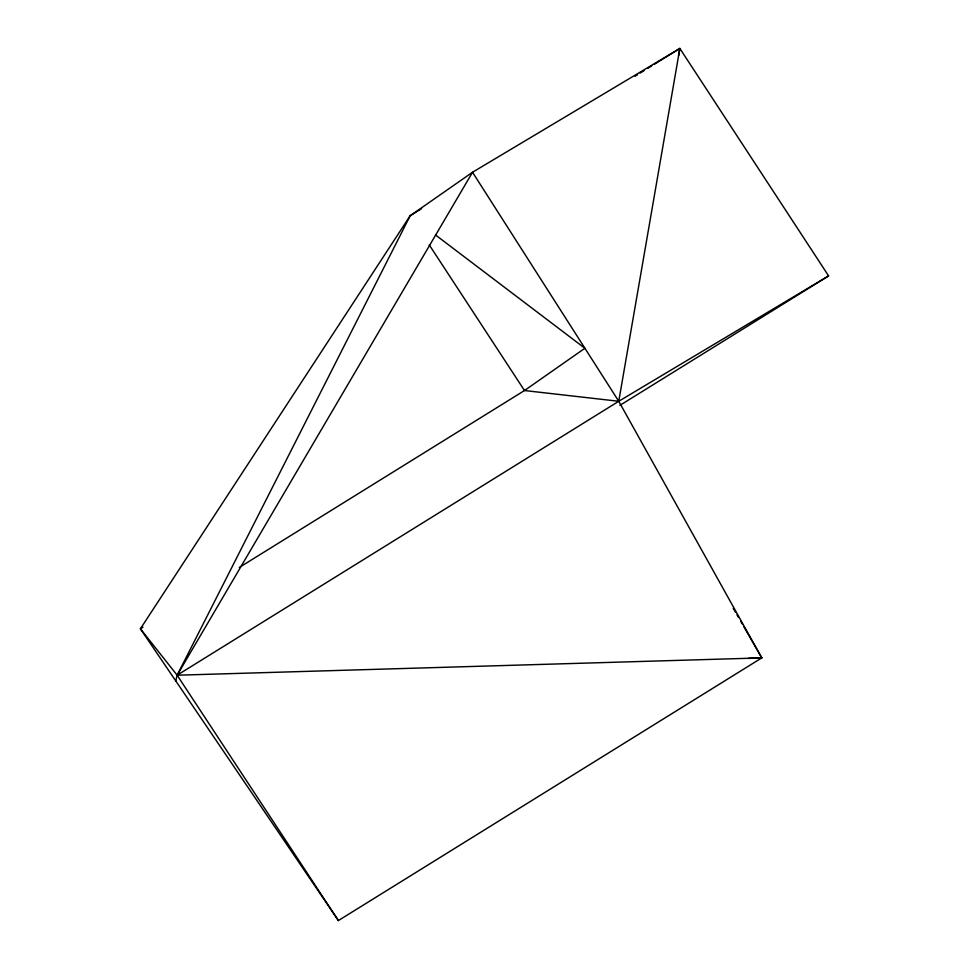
<?xml version="1.0" encoding="UTF-8"?>
<svg xmlns="http://www.w3.org/2000/svg" width="969" height="969" viewBox="0 0 969 969"><rect width="100%" height="100%" fill="white"/><g stroke="black" fill="none" stroke-linecap="round" stroke-linejoin="round"><path stroke-width="1.45" d="M678.554 55.887L679.85 48.45L472.521 172.264L410.178 215.736L140.396 628.808L338.387 920.55L761.791 657.89L618.755 401.275L472.521 172.264L177.157 675.211L175.74 680.892M654.232 64.342L679.85 48.45L618.755 401.275L177.157 675.211L140.396 628.808L142.964 627.222M338.387 920.55L177.157 675.211L410.178 215.736L421.6 208.65M635.022 76.26L637.59 74.661M640.146 73.075L643.985 70.689M647.837 68.314L651.677 65.928M239.319 567.446L524.495 390.531L584.901 348.271L435.481 234.934M619.894 405.369L828.604 275.899L679.85 48.45M828.604 275.899L618.755 401.275L524.495 390.531L429.231 244.866M748.201 658.423L761.791 657.89L743.732 626.531M177.157 675.211L761.791 657.89M733.206 608.229L735.459 612.154M736.961 614.758L738.463 617.374M740.728 621.299L742.23 623.915"/></g></svg>
